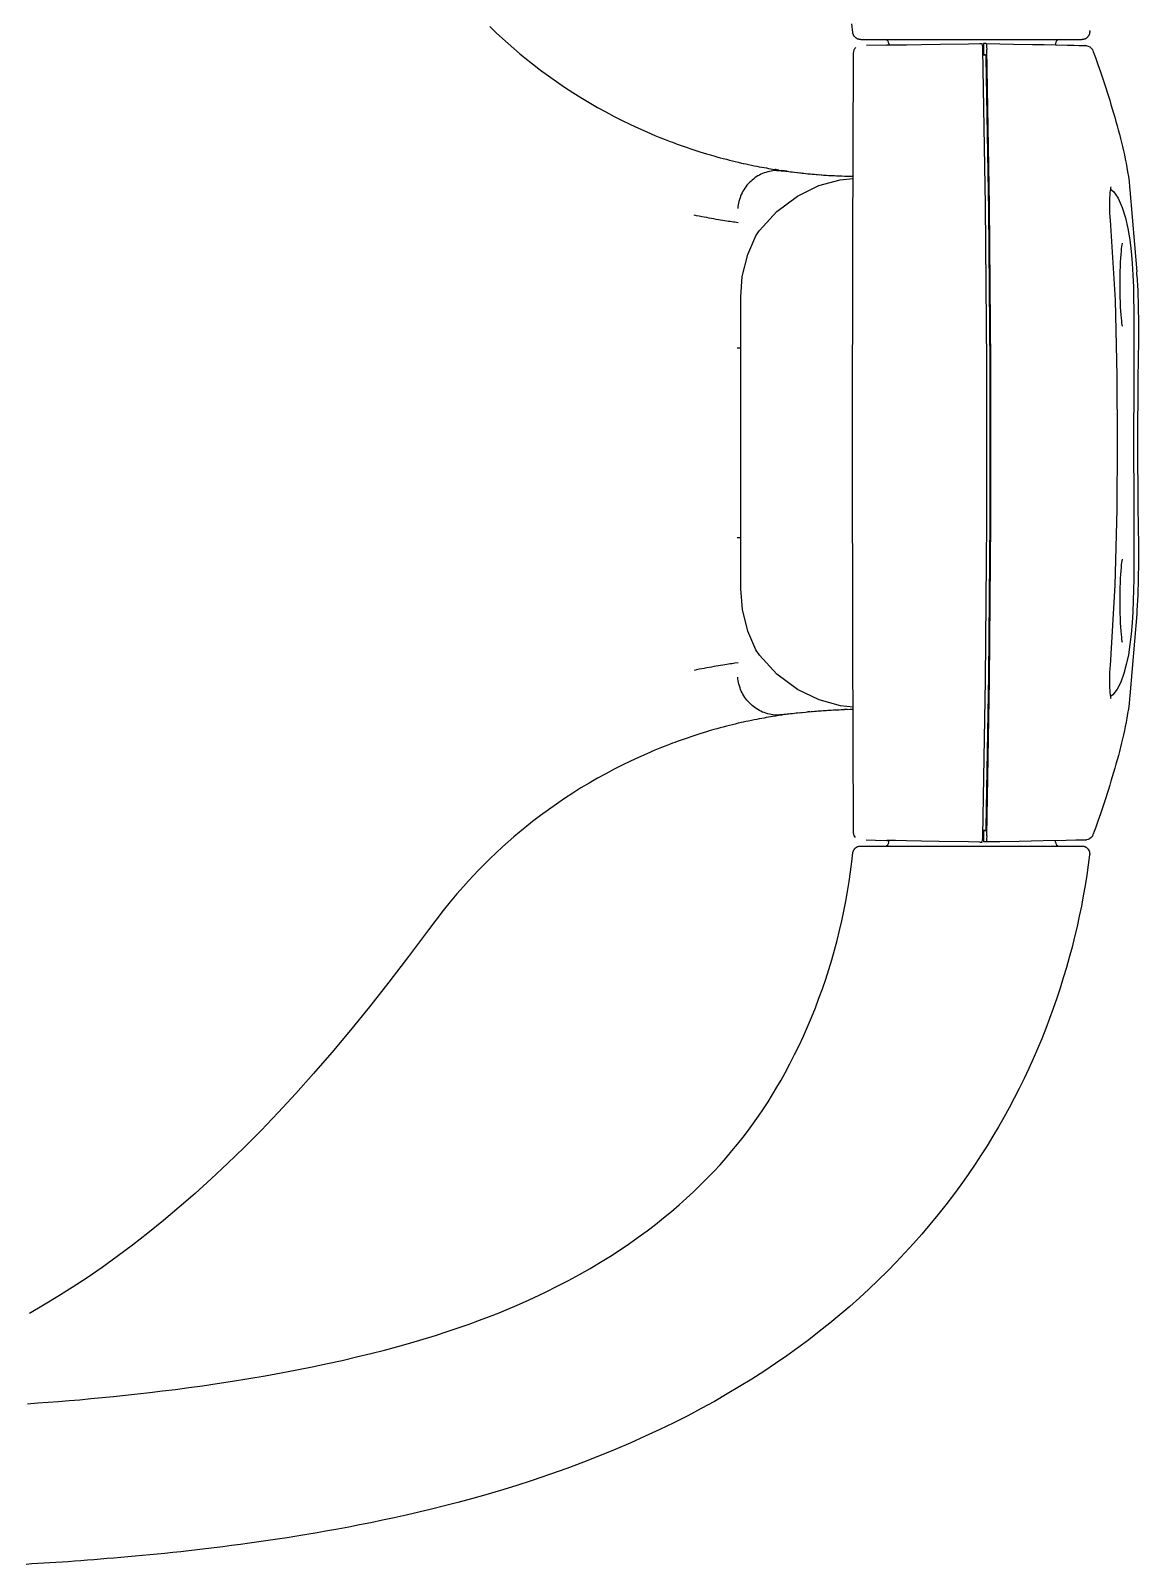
# Model space of a CAD drawing. Extents: x -119186 to 98821, y 1814 to 147180.
# Drawn here: x 16098.6 to 16238.8, y 34423.3 to 34617.3 of the extents above; entities that cross this region are included whole.
import ezdxf

# ---------------------------------------------------------------- set-up
doc = ezdxf.new("R2010")
doc.units = 0
doc.header["$LTSCALE"] = 12.7
doc.header["$MEASUREMENT"] = 0
doc.layers.add('A_建築（什器）', color=8, linetype='CONTINUOUS')

msp = doc.modelspace()

# ---------------------------------------------------------------- linework, layer by layer
at = {"layer": 'A_建築（什器）', "color": 8}
for p, q in [((16156.71, 34617.77), (16157.52, 34617)), ((16157.52, 34617), (16158.33, 34616.25)), ((16202.66, 34617.01), (16202.53, 34618.14)), ((16202.66, 34616.96), (16202.66, 34617.01)), ((16202.67, 34616.91), (16202.66, 34616.96)), ((16202.69, 34616.86), (16202.67, 34616.91)), ((16202.7, 34616.81), (16202.69, 34616.86)), ((16202.72, 34616.76), (16202.7, 34616.81)), ((16202.74, 34616.71), (16202.72, 34616.76)), ((16202.76, 34616.67), (16202.74, 34616.71)), ((16202.79, 34616.62), (16202.76, 34616.67)), ((16202.82, 34616.58), (16202.79, 34616.62)), ((16202.85, 34616.54), (16202.82, 34616.58)), ((16232.46, 34616.59), (16232.43, 34616.55)), ((16232.49, 34616.64), (16232.46, 34616.59)), ((16232.51, 34616.68), (16232.49, 34616.64)), ((16232.53, 34616.73), (16232.51, 34616.68)), ((16232.55, 34616.78), (16232.53, 34616.73)), ((16232.57, 34616.83), (16232.55, 34616.78)), ((16232.58, 34616.88), (16232.57, 34616.83)), ((16232.6, 34616.93), (16232.58, 34616.88)), ((16232.61, 34616.98), (16232.6, 34616.93)), ((16232.61, 34617.26), (16232.61, 34617.25)), ((16232.61, 34617.25), (16232.62, 34617.19)), ((16232.62, 34617.09), (16232.61, 34617.04)), ((16232.61, 34617.04), (16232.61, 34616.98)), ((16232.62, 34617.19), (16232.62, 34617.14)), ((16232.62, 34617.14), (16232.62, 34617.09)), ((16158.33, 34616.25), (16159.05, 34615.62)), ((16159.05, 34615.62), (16159.77, 34614.99)), ((16159.77, 34614.99), (16160.5, 34614.37)), ((16202.76, 34614.61), (16202.82, 34614.82)), ((16202.82, 34614.82), (16202.92, 34614.99)), ((16202.88, 34616.5), (16202.85, 34616.54)), ((16202.91, 34616.46), (16202.88, 34616.5)), ((16202.95, 34616.42), (16202.91, 34616.46)), ((16202.92, 34614.99), (16203.04, 34615.13)), ((16202.99, 34616.38), (16202.95, 34616.42)), ((16203.03, 34616.35), (16202.99, 34616.38)), ((16203.07, 34616.32), (16203.03, 34616.35)), ((16203.11, 34616.29), (16203.07, 34616.32)), ((16203.15, 34616.26), (16203.11, 34616.29)), ((16203.2, 34616.24), (16203.15, 34616.26)), ((16203.25, 34616.22), (16203.2, 34616.24)), ((16203.29, 34616.2), (16203.25, 34616.22)), ((16203.34, 34616.18), (16203.29, 34616.2)), ((16203.39, 34616.17), (16203.34, 34616.18)), ((16203.44, 34616.15), (16203.39, 34616.17)), ((16203.49, 34616.15), (16203.44, 34616.15)), ((16203.55, 34616.14), (16203.49, 34616.15)), ((16203.6, 34616.13), (16203.55, 34616.14)), ((16203.65, 34616.13), (16203.6, 34616.13)), ((16203.65, 34616.13), (16231.62, 34616.13)), ((16204.39, 34615.41), (16207.21, 34615.46)), ((16206.94, 34615.44), (16207.21, 34615.45)), ((16206.95, 34615.44), (16206.94, 34615.44)), ((16207.22, 34615.45), (16206.95, 34615.44)), ((16207.21, 34615.63), (16207.21, 34615.45)), ((16207.21, 34615.45), (16208.03, 34615.46)), ((16208.03, 34615.46), (16209.43, 34615.48)), ((16209.43, 34615.48), (16211.33, 34615.51)), ((16211.33, 34615.51), (16213.73, 34615.55)), ((16213.73, 34615.55), (16217.29, 34615.61)), ((16217.29, 34615.61), (16218.7, 34615.63)), ((16218.7, 34615.63), (16219.01, 34615.63)), ((16219.03, 34615.58), (16219.01, 34615.63)), ((16219.06, 34615.42), (16219.03, 34615.58)), ((16219.08, 34615.17), (16219.06, 34615.42)), ((16219.09, 34614.87), (16219.08, 34615.17)), ((16219.44, 34595.17), (16219.09, 34614.87)), ((16219.2, 34615.62), (16219.2, 34614.21)), ((16219.5, 34615.62), (16219.2, 34615.62)), ((16219.5, 34615.62), (16219.54, 34615.53)), ((16219.5, 34615.62), (16222.98, 34615.56)), ((16219.54, 34615.53), (16219.57, 34615.26)), ((16219.57, 34615.26), (16219.59, 34614.86)), ((16219.93, 34595.16), (16219.59, 34614.86)), ((16222.98, 34615.56), (16225.4, 34615.52)), ((16225.4, 34615.52), (16226.87, 34615.49)), ((16226.87, 34615.49), (16229.8, 34615.43)), ((16228.28, 34615.63), (16228.28, 34615.46)), ((16229.8, 34615.43), (16230.65, 34615.42)), ((16230.65, 34615.42), (16231.23, 34615.4)), ((16231.23, 34615.4), (16231.56, 34615.4)), ((16231.56, 34615.4), (16231.81, 34615.39)), ((16231.67, 34616.13), (16231.62, 34616.13)), ((16231.72, 34616.14), (16231.67, 34616.13)), ((16231.77, 34616.15), (16231.72, 34616.14)), ((16231.83, 34616.16), (16231.77, 34616.15)), ((16231.81, 34615.39), (16232.01, 34615.38)), ((16231.88, 34616.17), (16231.83, 34616.16)), ((16231.93, 34616.18), (16231.88, 34616.17)), ((16231.98, 34616.2), (16231.93, 34616.18)), ((16232.03, 34616.22), (16231.98, 34616.2)), ((16232.03, 34615.38), (16232.01, 34615.38)), ((16232.07, 34616.24), (16232.03, 34616.22)), ((16232.03, 34615.38), (16232.06, 34615.38)), ((16232.06, 34615.38), (16232.08, 34615.38)), ((16232.12, 34616.27), (16232.07, 34616.24)), ((16232.08, 34615.38), (16232.11, 34615.38)), ((16232.11, 34615.38), (16232.15, 34615.38)), ((16232.16, 34616.3), (16232.12, 34616.27)), ((16232.15, 34615.38), (16232.26, 34615.36)), ((16232.21, 34616.33), (16232.16, 34616.3)), ((16232.25, 34616.36), (16232.21, 34616.33)), ((16232.29, 34616.39), (16232.25, 34616.36)), ((16232.26, 34615.36), (16232.43, 34615.31)), ((16232.33, 34616.43), (16232.29, 34616.39)), ((16232.36, 34616.47), (16232.33, 34616.43)), ((16232.4, 34616.51), (16232.36, 34616.47)), ((16232.43, 34616.55), (16232.4, 34616.51)), ((16232.43, 34615.31), (16232.62, 34615.21)), ((16232.62, 34615.21), (16232.81, 34615.06)), ((16232.81, 34615.06), (16232.96, 34614.86)), ((16232.96, 34614.86), (16233.03, 34614.7)), ((16233.03, 34614.7), (16233.05, 34614.64)), ((16233.05, 34614.64), (16233.18, 34614.29)), ((16160.5, 34614.37), (16160.71, 34614.19)), ((16160.71, 34614.19), (16160.93, 34614.01)), ((16160.93, 34614.01), (16161.15, 34613.84)), ((16161.15, 34613.84), (16162.14, 34613.05)), ((16162.14, 34613.05), (16163.14, 34612.28)), ((16202.66, 34590.11), (16202.74, 34614.2)), ((16202.74, 34614.43), (16202.76, 34614.61)), ((16202.74, 34614.19), (16202.74, 34614.43)), ((16219.44, 34614.16), (16219.1, 34614.17)), ((16219.44, 34614.21), (16219.2, 34614.21)), ((16219.44, 34614.21), (16219.46, 34614.16)), ((16219.46, 34614.16), (16219.47, 34614.03)), ((16219.47, 34614.03), (16219.48, 34613.83)), ((16219.48, 34613.83), (16219.82, 34594.53)), ((16233.18, 34614.29), (16233.33, 34613.88)), ((16233.33, 34613.88), (16233.64, 34612.99)), ((16233.64, 34612.99), (16233.8, 34612.53)), ((16163.14, 34612.28), (16164.15, 34611.54)), ((16164.15, 34611.54), (16165.17, 34610.82)), ((16165.17, 34610.82), (16166.19, 34610.12)), ((16233.8, 34612.53), (16233.97, 34612.05)), ((16233.97, 34612.05), (16234.14, 34611.56)), ((16234.14, 34611.56), (16234.31, 34611.05)), ((16234.31, 34611.05), (16234.48, 34610.54)), ((16166.19, 34610.12), (16167.22, 34609.45)), ((16167.22, 34609.45), (16168.26, 34608.8)), ((16234.48, 34610.54), (16234.65, 34610.02)), ((16234.65, 34610.02), (16234.81, 34609.5)), ((16234.81, 34609.5), (16234.98, 34608.98)), ((16234.98, 34608.98), (16235.15, 34608.45)), ((16168.26, 34608.8), (16169.3, 34608.17)), ((16169.3, 34608.17), (16170.35, 34607.56)), ((16170.35, 34607.56), (16171.4, 34606.98)), ((16171.4, 34606.98), (16172.46, 34606.42)), ((16235.15, 34608.45), (16235.31, 34607.92)), ((16235.31, 34607.92), (16235.47, 34607.38)), ((16235.47, 34607.38), (16235.63, 34606.84)), ((16172.46, 34606.42), (16173.48, 34605.9)), ((16173.48, 34605.9), (16174.51, 34605.4)), ((16174.51, 34605.4), (16175.54, 34604.92)), ((16235.63, 34606.84), (16235.79, 34606.31)), ((16235.79, 34606.31), (16235.94, 34605.77)), ((16235.94, 34605.77), (16236.09, 34605.24)), ((16236.09, 34605.24), (16236.23, 34604.71)), ((16175.54, 34604.92), (16176.57, 34604.46)), ((16176.57, 34604.46), (16177.6, 34604.02)), ((16177.6, 34604.02), (16178.25, 34603.76)), ((16178.25, 34603.76), (16178.9, 34603.49)), ((16178.9, 34603.49), (16179.56, 34603.24)), ((16179.56, 34603.24), (16179.84, 34603.14)), ((16179.84, 34603.14), (16180.13, 34603.03)), ((16180.13, 34603.03), (16180.42, 34602.92)), ((16236.23, 34604.71), (16236.38, 34604.17)), ((16236.38, 34604.17), (16236.51, 34603.64)), ((16236.51, 34603.64), (16236.64, 34603.11)), ((16236.64, 34603.11), (16236.77, 34602.59)), ((16180.42, 34602.92), (16181.43, 34602.56)), ((16181.43, 34602.56), (16182.4, 34602.23)), ((16182.4, 34602.23), (16183.3, 34601.94)), ((16183.3, 34601.94), (16184.15, 34601.68)), ((16184.15, 34601.68), (16184.47, 34601.59)), ((16184.47, 34601.59), (16184.78, 34601.5)), ((16184.78, 34601.5), (16185.08, 34601.41)), ((16185.07, 34601.41), (16185.46, 34601.3)), ((16185.46, 34601.3), (16185.86, 34601.19)), ((16185.86, 34601.19), (16186.26, 34601.09)), ((16186.26, 34601.09), (16186.65, 34600.99)), ((16236.77, 34602.59), (16236.89, 34602.06)), ((16236.89, 34602.06), (16237, 34601.54)), ((16237, 34601.54), (16237.11, 34601.02)), ((16186.65, 34600.99), (16187.03, 34600.89)), ((16187.03, 34600.89), (16187.41, 34600.8)), ((16187.41, 34600.8), (16187.78, 34600.7)), ((16187.78, 34600.7), (16188.16, 34600.62)), ((16188.16, 34600.62), (16188.58, 34600.52)), ((16188.58, 34600.52), (16188.8, 34600.47)), ((16188.78, 34600.47), (16189.12, 34600.4)), ((16189.12, 34600.4), (16189.47, 34600.32)), ((16189.47, 34600.32), (16189.82, 34600.25)), ((16189.82, 34600.25), (16190.16, 34600.18)), ((16190.16, 34600.18), (16190.49, 34600.12)), ((16190.49, 34600.12), (16190.81, 34600.05)), ((16190.81, 34600.05), (16191.12, 34600)), ((16191.24, 34599.18), (16191.03, 34599.09)), ((16191.12, 34600), (16191.42, 34599.94)), ((16191.45, 34599.26), (16191.24, 34599.18)), ((16191.42, 34599.94), (16191.72, 34599.89)), ((16191.66, 34599.34), (16191.45, 34599.26)), ((16191.88, 34599.4), (16191.66, 34599.34)), ((16191.72, 34599.89), (16191.97, 34599.84)), ((16192.1, 34599.46), (16191.88, 34599.4)), ((16191.97, 34599.84), (16192.23, 34599.8)), ((16192.32, 34599.5), (16192.1, 34599.46)), ((16192.23, 34599.8), (16192.48, 34599.76)), ((16192.55, 34599.54), (16192.32, 34599.5)), ((16192.48, 34599.76), (16192.81, 34599.7)), ((16192.77, 34599.56), (16192.55, 34599.54)), ((16193, 34599.58), (16192.77, 34599.56)), ((16192.81, 34599.7), (16192.83, 34599.7)), ((16192.92, 34599.69), (16192.83, 34599.7)), ((16193.07, 34599.66), (16192.92, 34599.69)), ((16193, 34599.59), (16193, 34599.59)), ((16193, 34599.59), (16193, 34599.59)), ((16193, 34599.59), (16193.01, 34599.59)), ((16193.01, 34599.59), (16193.02, 34599.59)), ((16193.02, 34599.59), (16193.03, 34599.59)), ((16193.03, 34599.59), (16193.05, 34599.59)), ((16193.05, 34599.59), (16193.08, 34599.58)), ((16193.28, 34599.63), (16193.06, 34599.66)), ((16193.08, 34599.58), (16193.11, 34599.58)), ((16193.1, 34599.58), (16193.12, 34599.58)), ((16193.11, 34599.58), (16193.28, 34599.57)), ((16193.13, 34599.58), (16193.13, 34599.58)), ((16193.26, 34599.63), (16193.51, 34599.59)), ((16193.28, 34599.57), (16193.43, 34599.56)), ((16193.4, 34599.61), (16193.65, 34599.57)), ((16193.43, 34599.56), (16193.59, 34599.54)), ((16193.54, 34599.59), (16193.81, 34599.54)), ((16193.59, 34599.54), (16193.76, 34599.53)), ((16194.01, 34599.51), (16193.68, 34599.56)), ((16193.76, 34599.53), (16193.94, 34599.51)), ((16193.94, 34599.51), (16194.13, 34599.49)), ((16194.2, 34599.49), (16193.98, 34599.52)), ((16194.13, 34599.49), (16194.33, 34599.47)), ((16194.33, 34599.47), (16194.16, 34599.49)), ((16194.33, 34599.47), (16194.55, 34599.44)), ((16194.55, 34599.44), (16194.77, 34599.42)), ((16194.77, 34599.42), (16195.01, 34599.39)), ((16195.01, 34599.39), (16195.25, 34599.36)), ((16195.25, 34599.36), (16195.63, 34599.32)), ((16195.62, 34599.32), (16195.92, 34599.28)), ((16195.81, 34599.3), (16196.11, 34599.26)), ((16196.02, 34599.27), (16196.24, 34599.25)), ((16196.24, 34599.25), (16196.46, 34599.22)), ((16196.46, 34599.22), (16196.69, 34599.2)), ((16196.69, 34599.2), (16196.99, 34599.17)), ((16196.91, 34599.18), (16196.92, 34599.18)), ((16196.96, 34599.17), (16197.31, 34599.14)), ((16197.22, 34599.15), (16197.55, 34599.11)), ((16197.49, 34599.12), (16197.81, 34599.09)), ((16237.11, 34601.02), (16237.22, 34600.49)), ((16237.22, 34600.49), (16237.32, 34599.95)), ((16237.32, 34599.95), (16237.41, 34599.4)), ((16237.41, 34599.4), (16237.51, 34598.81)), ((16188.99, 34597.33), (16188.87, 34597.14)), ((16189.12, 34597.52), (16188.99, 34597.33)), ((16189.26, 34597.7), (16189.12, 34597.52)), ((16189.41, 34597.87), (16189.26, 34597.7)), ((16189.56, 34598.04), (16189.41, 34597.87)), ((16189.73, 34598.2), (16189.56, 34598.04)), ((16189.9, 34598.35), (16189.73, 34598.2)), ((16190.07, 34598.49), (16189.9, 34598.35)), ((16190.25, 34598.63), (16190.07, 34598.49)), ((16190.44, 34598.76), (16190.25, 34598.63)), ((16190.63, 34598.88), (16190.44, 34598.76)), ((16190.83, 34598.99), (16190.63, 34598.88)), ((16191.03, 34599.09), (16190.83, 34598.99)), ((16195.64, 34596.32), (16198.36, 34597.66)), ((16197.77, 34599.1), (16198.16, 34599.06)), ((16198.06, 34599.07), (16198.44, 34599.04)), ((16198.35, 34599.05), (16198.72, 34599.02)), ((16198.36, 34597.66), (16201.05, 34598.4)), ((16198.65, 34599.02), (16199, 34599)), ((16198.95, 34599), (16199.3, 34598.98)), ((16199.27, 34598.98), (16199.6, 34598.96)), ((16199.59, 34598.96), (16200, 34598.94)), ((16199.91, 34598.94), (16200.32, 34598.92)), ((16200.24, 34598.92), (16200.63, 34598.9)), ((16200.57, 34598.91), (16200.95, 34598.89)), ((16200.91, 34598.89), (16201.27, 34598.88)), ((16201.05, 34598.4), (16202.69, 34598.55)), ((16201.25, 34598.88), (16201.6, 34598.87)), ((16201.6, 34598.87), (16202.04, 34598.85)), ((16201.95, 34598.86), (16202.37, 34598.85)), ((16202.3, 34598.85), (16202.69, 34598.84)), ((16202.66, 34598.84), (16202.69, 34598.84)), ((16235.24, 34597.23), (16235.21, 34597.03)), ((16235.23, 34597.22), (16235.63, 34596.92)), ((16235.26, 34597.39), (16235.24, 34597.23)), ((16235.29, 34597.48), (16235.26, 34597.39)), ((16235.3, 34597.52), (16235.29, 34597.48)), ((16235.3, 34597.51), (16235.3, 34597.52)), ((16237.51, 34598.81), (16237.59, 34598.18)), ((16237.59, 34598.18), (16237.67, 34597.49)), ((16237.67, 34597.49), (16237.71, 34597.12)), ((16188.19, 34595.45), (16188.15, 34595.22)), ((16188.24, 34595.67), (16188.19, 34595.45)), ((16188.31, 34595.89), (16188.24, 34595.67)), ((16188.38, 34596.11), (16188.31, 34595.89)), ((16188.46, 34596.33), (16188.38, 34596.11)), ((16188.54, 34596.54), (16188.46, 34596.33)), ((16188.64, 34596.74), (16188.54, 34596.54)), ((16188.75, 34596.95), (16188.64, 34596.74)), ((16188.87, 34597.14), (16188.75, 34596.95)), ((16193.03, 34594.37), (16195.64, 34596.32)), ((16235.12, 34595.72), (16235.11, 34595.27)), ((16235.11, 34595.27), (16235.12, 34594.77)), ((16235.13, 34596.12), (16235.12, 34595.72)), ((16235.16, 34596.47), (16235.13, 34596.12)), ((16235.18, 34596.77), (16235.16, 34596.47)), ((16235.21, 34597.03), (16235.18, 34596.77)), ((16235.63, 34596.92), (16236.23, 34596.06)), ((16236.23, 34596.06), (16236.74, 34594.91)), ((16237.71, 34597.12), (16237.72, 34597.09)), ((16237.71, 34597.12), (16238.57, 34586.76)), ((16182.89, 34593.85), (16182.56, 34593.92)), ((16183.21, 34593.78), (16182.89, 34593.85)), ((16183.54, 34593.72), (16183.21, 34593.78)), ((16183.85, 34593.66), (16183.54, 34593.72)), ((16184.17, 34593.61), (16183.85, 34593.66)), ((16184.48, 34593.55), (16184.17, 34593.61)), ((16184.78, 34593.5), (16184.48, 34593.55)), ((16185.08, 34593.44), (16184.78, 34593.5)), ((16185.37, 34593.39), (16185.08, 34593.44)), ((16185.65, 34593.35), (16185.37, 34593.39)), ((16185.93, 34593.3), (16185.65, 34593.35)), ((16186.19, 34593.26), (16185.93, 34593.3)), ((16188.12, 34595), (16188.1, 34594.77)), ((16188.15, 34595.22), (16188.12, 34595)), ((16190.84, 34592), (16193.03, 34594.37)), ((16219.61, 34575.16), (16219.44, 34595.17)), ((16219.82, 34594.53), (16219.99, 34574.95)), ((16220.11, 34575.16), (16219.93, 34595.16)), ((16235.12, 34594.77), (16235.13, 34594.23)), ((16235.13, 34594.23), (16235.16, 34593.66)), ((16235.16, 34593.66), (16235.19, 34593.29)), ((16236.74, 34594.91), (16237.15, 34593.6)), ((16237.15, 34593.6), (16237.46, 34592.22)), ((16186.44, 34593.22), (16186.19, 34593.26)), ((16186.92, 34593.14), (16186.44, 34593.22)), ((16187.14, 34593.11), (16186.92, 34593.14)), ((16187.35, 34593.08), (16187.14, 34593.11)), ((16187.55, 34593.05), (16187.35, 34593.08)), ((16187.73, 34593.02), (16187.55, 34593.05)), ((16188.16, 34592.96), (16187.73, 34593.02)), ((16190.39, 34591.3), (16190.54, 34591.56)), ((16190.54, 34591.56), (16190.7, 34591.81)), ((16190.7, 34591.81), (16190.84, 34592)), ((16190.84, 34592), (16190.84, 34592)), ((16235.19, 34593.29), (16235.82, 34583.16)), ((16237.46, 34592.22), (16237.7, 34590.8)), ((16189.35, 34588.93), (16190.39, 34591.3)), ((16202.6, 34564.97), (16202.66, 34590.11)), ((16236.61, 34589.69), (16236.58, 34589.35)), ((16236.65, 34589.98), (16236.61, 34589.69)), ((16236.69, 34590.19), (16236.65, 34589.98)), ((16236.72, 34590.34), (16236.69, 34590.19)), ((16236.74, 34590.4), (16236.72, 34590.34)), ((16237.7, 34590.8), (16237.87, 34589.34)), ((16188.67, 34586.18), (16189.35, 34588.93)), ((16236.48, 34587.97), (16236.45, 34587.42)), ((16236.51, 34588.48), (16236.48, 34587.97)), ((16236.54, 34588.94), (16236.51, 34588.48)), ((16236.58, 34589.35), (16236.54, 34588.94)), ((16237.87, 34589.34), (16238, 34587.85)), ((16238, 34587.85), (16238.08, 34586.35)), ((16188.47, 34583.61), (16188.67, 34586.18)), ((16236.42, 34586.2), (16236.41, 34585.54)), ((16236.41, 34585.54), (16236.41, 34584.88)), ((16236.43, 34586.82), (16236.42, 34586.2)), ((16236.45, 34587.42), (16236.43, 34586.82)), ((16238.08, 34586.35), (16238.14, 34584.85)), ((16238.59, 34586.35), (16238.57, 34586.76)), ((16238.59, 34586.35), (16238.69, 34584.39)), ((16188.47, 34546.65), (16188.47, 34583.61)), ((16236.41, 34584.88), (16236.42, 34584.21)), ((16236.42, 34584.21), (16236.43, 34583.56)), ((16238.14, 34584.85), (16238.17, 34583.4)), ((16238.69, 34584.39), (16238.74, 34582.36)), ((16235.82, 34583.16), (16236.06, 34573.6)), ((16236.43, 34583.56), (16236.45, 34582.93)), ((16236.45, 34582.93), (16236.48, 34582.34)), ((16236.48, 34582.34), (16236.51, 34581.8)), ((16236.51, 34581.8), (16236.54, 34581.32)), ((16238.17, 34583.4), (16238.19, 34582)), ((16238.19, 34582), (16238.19, 34580.85)), ((16238.74, 34582.36), (16238.77, 34580.26)), ((16236.54, 34581.32), (16236.58, 34580.9)), ((16236.58, 34580.9), (16236.62, 34580.55)), ((16236.62, 34580.55), (16236.65, 34580.27)), ((16236.65, 34580.27), (16236.69, 34580.05)), ((16236.69, 34580.05), (16236.72, 34579.91)), ((16236.72, 34579.91), (16236.72, 34579.9)), ((16238.19, 34580.85), (16238.19, 34570.94)), ((16238.77, 34580.26), (16238.77, 34578.05)), ((16238.77, 34578.05), (16238.75, 34575.7)), ((16188, 34577.13), (16188.47, 34577.13)), ((16219.61, 34555.1), (16219.61, 34575.16)), ((16219.99, 34574.95), (16219.99, 34555.31)), ((16220.11, 34555.1), (16220.11, 34575.16)), ((16238.75, 34575.7), (16238.72, 34573.19)), ((16236.06, 34573.6), (16236.09, 34565.13)), ((16238.72, 34573.19), (16238.69, 34570.55)), ((16238.19, 34570.95), (16238.18, 34570.27)), ((16238.18, 34570.27), (16238.18, 34569.47)), ((16238.19, 34570.96), (16238.19, 34570.95)), ((16238.69, 34570.55), (16238.66, 34567.75)), ((16238.17, 34568.42), (16238.16, 34567.18)), ((16238.18, 34569.47), (16238.17, 34568.42)), ((16238.16, 34567.18), (16238.16, 34565.83)), ((16238.66, 34567.75), (16238.65, 34565.13)), ((16202.66, 34539.86), (16202.6, 34564.97)), ((16236.09, 34565.13), (16236.05, 34556.68)), ((16238.16, 34565.83), (16238.16, 34564.43)), ((16238.16, 34564.43), (16238.16, 34563.08)), ((16238.65, 34565.13), (16238.66, 34562.5)), ((16238.16, 34563.08), (16238.17, 34561.84)), ((16238.66, 34562.5), (16238.69, 34559.7)), ((16238.17, 34561.84), (16238.18, 34560.79)), ((16238.18, 34560.79), (16238.18, 34559.99)), ((16238.18, 34559.99), (16238.19, 34559.31)), ((16238.19, 34559.32), (16238.19, 34549.15)), ((16238.19, 34559.31), (16238.19, 34559.31)), ((16238.69, 34559.7), (16238.72, 34557.06)), ((16236.05, 34556.68), (16235.81, 34547.12)), ((16238.72, 34557.06), (16238.75, 34554.56)), ((16219.44, 34535.1), (16219.61, 34555.1)), ((16219.99, 34555.31), (16219.82, 34535.73)), ((16219.93, 34535.1), (16220.11, 34555.1)), ((16238.75, 34554.56), (16238.77, 34552.2)), ((16188.47, 34553.13), (16188, 34553.13)), ((16238.77, 34552.2), (16238.77, 34549.99)), ((16236.54, 34548.94), (16236.51, 34548.48)), ((16236.58, 34549.35), (16236.54, 34548.94)), ((16236.61, 34549.69), (16236.58, 34549.35)), ((16236.65, 34549.98), (16236.61, 34549.69)), ((16236.69, 34550.19), (16236.65, 34549.98)), ((16236.72, 34550.34), (16236.69, 34550.19)), ((16236.74, 34550.4), (16236.72, 34550.34)), ((16238.19, 34549.15), (16238.18, 34547.87)), ((16238.77, 34549.99), (16238.74, 34547.9)), ((16235.81, 34547.12), (16235.19, 34536.98)), ((16236.43, 34546.82), (16236.42, 34546.2)), ((16236.45, 34547.42), (16236.43, 34546.82)), ((16236.48, 34547.97), (16236.45, 34547.42)), ((16236.51, 34548.48), (16236.48, 34547.97)), ((16238.18, 34547.87), (16238.17, 34546.54)), ((16238.74, 34547.9), (16238.69, 34545.87)), ((16188.68, 34544.06), (16188.47, 34546.65)), ((16236.42, 34546.2), (16236.41, 34545.54)), ((16236.41, 34545.54), (16236.41, 34544.88)), ((16236.41, 34544.88), (16236.42, 34544.21)), ((16238.13, 34545.17), (16238.07, 34543.76)), ((16238.17, 34546.54), (16238.13, 34545.17)), ((16238.69, 34545.87), (16238.59, 34543.91)), ((16189.36, 34541.31), (16188.68, 34544.06)), ((16236.42, 34544.21), (16236.43, 34543.56)), ((16236.43, 34543.56), (16236.45, 34542.93)), ((16236.45, 34542.93), (16236.48, 34542.34)), ((16238.57, 34543.5), (16237.71, 34533.14)), ((16238.07, 34543.76), (16237.99, 34542.34)), ((16238.59, 34543.91), (16238.57, 34543.49)), ((16190.39, 34538.96), (16189.36, 34541.31)), ((16236.48, 34542.34), (16236.51, 34541.8)), ((16236.51, 34541.8), (16236.54, 34541.32)), ((16236.54, 34541.32), (16236.58, 34540.9)), ((16237.87, 34540.94), (16237.71, 34539.6)), ((16237.99, 34542.34), (16237.87, 34540.94)), ((16202.74, 34516.06), (16202.66, 34539.86)), ((16236.58, 34540.9), (16236.62, 34540.55)), ((16236.62, 34540.55), (16236.65, 34540.27)), ((16236.65, 34540.27), (16236.69, 34540.05)), ((16236.69, 34540.05), (16236.72, 34539.91)), ((16236.72, 34539.91), (16236.72, 34539.9)), ((16237.71, 34539.6), (16237.51, 34538.31)), ((16186.44, 34537.05), (16186.19, 34537.01)), ((16186.69, 34537.09), (16186.44, 34537.05)), ((16187.14, 34537.16), (16186.69, 34537.09)), ((16187.35, 34537.19), (16187.14, 34537.16)), ((16187.55, 34537.22), (16187.35, 34537.19)), ((16187.73, 34537.24), (16187.55, 34537.22)), ((16188.16, 34537.3), (16187.73, 34537.24)), ((16190.52, 34538.73), (16190.39, 34538.96)), ((16190.7, 34538.46), (16190.52, 34538.73)), ((16190.84, 34538.27), (16190.7, 34538.46)), ((16193.04, 34535.88), (16190.84, 34538.27)), ((16190.84, 34538.27), (16190.84, 34538.27)), ((16237.25, 34537.09), (16236.93, 34535.93)), ((16237.51, 34538.31), (16237.25, 34537.09)), ((16182.89, 34536.42), (16182.56, 34536.35)), ((16183.21, 34536.48), (16182.89, 34536.42)), ((16183.54, 34536.54), (16183.21, 34536.48)), ((16183.85, 34536.6), (16183.54, 34536.54)), ((16184.17, 34536.66), (16183.85, 34536.6)), ((16184.48, 34536.71), (16184.17, 34536.66)), ((16184.78, 34536.77), (16184.48, 34536.71)), ((16185.08, 34536.82), (16184.78, 34536.77)), ((16185.37, 34536.87), (16185.08, 34536.82)), ((16185.65, 34536.92), (16185.37, 34536.87)), ((16185.93, 34536.96), (16185.65, 34536.92)), ((16186.19, 34537.01), (16185.93, 34536.96)), ((16188.12, 34535.27), (16188.1, 34535.5)), ((16188.15, 34535.04), (16188.12, 34535.27)), ((16195.66, 34533.93), (16193.04, 34535.88)), ((16219.82, 34535.73), (16219.48, 34516.44)), ((16219.59, 34515.4), (16219.93, 34535.1)), ((16235.12, 34535.51), (16235.11, 34535.01)), ((16235.13, 34536.05), (16235.12, 34535.51)), ((16235.17, 34536.63), (16235.13, 34536.05)), ((16235.19, 34536.98), (16235.17, 34536.63)), ((16236.93, 34535.93), (16236.54, 34534.86)), ((16188.19, 34534.81), (16188.15, 34535.04)), ((16188.24, 34534.59), (16188.19, 34534.81)), ((16188.31, 34534.37), (16188.24, 34534.59)), ((16188.38, 34534.15), (16188.31, 34534.37)), ((16188.46, 34533.94), (16188.38, 34534.15)), ((16188.54, 34533.73), (16188.46, 34533.94)), ((16188.64, 34533.52), (16188.54, 34533.73)), ((16188.75, 34533.32), (16188.64, 34533.52)), ((16188.87, 34533.12), (16188.75, 34533.32)), ((16198.39, 34532.6), (16195.66, 34533.93)), ((16219.09, 34515.39), (16219.44, 34535.1)), ((16235.11, 34535.01), (16235.12, 34534.56)), ((16235.12, 34534.56), (16235.13, 34534.15)), ((16235.13, 34534.15), (16235.15, 34533.8)), ((16235.15, 34533.8), (16235.18, 34533.5)), ((16235.18, 34533.5), (16235.21, 34533.24)), ((16235.21, 34533.24), (16235.23, 34533.03)), ((16235.56, 34533.27), (16235.23, 34533.04)), ((16236.08, 34533.95), (16235.56, 34533.27)), ((16236.54, 34534.86), (16236.08, 34533.95)), ((16237.71, 34533.14), (16237.72, 34533.18)), ((16188.99, 34532.93), (16188.87, 34533.12)), ((16189.12, 34532.74), (16188.99, 34532.93)), ((16189.26, 34532.57), (16189.12, 34532.74)), ((16189.41, 34532.39), (16189.26, 34532.57)), ((16189.56, 34532.23), (16189.41, 34532.39)), ((16189.73, 34532.07), (16189.56, 34532.23)), ((16189.9, 34531.92), (16189.73, 34532.07)), ((16190.07, 34531.77), (16189.9, 34531.92)), ((16190.25, 34531.64), (16190.07, 34531.77)), ((16190.44, 34531.51), (16190.25, 34531.64)), ((16190.63, 34531.39), (16190.44, 34531.51)), ((16190.83, 34531.28), (16190.63, 34531.39)), ((16191.03, 34531.18), (16190.83, 34531.28)), ((16197.9, 34531.18), (16198.35, 34531.22)), ((16198.25, 34531.21), (16198.65, 34531.24)), ((16201.07, 34531.86), (16198.39, 34532.6)), ((16198.53, 34531.23), (16198.95, 34531.26)), ((16198.91, 34531.26), (16199.27, 34531.28)), ((16199.2, 34531.28), (16199.59, 34531.3)), ((16199.5, 34531.3), (16199.91, 34531.32)), ((16199.9, 34531.32), (16200.24, 34531.34)), ((16200.21, 34531.34), (16200.57, 34531.36)), ((16200.53, 34531.36), (16200.91, 34531.37)), ((16200.84, 34531.37), (16201.25, 34531.39)), ((16202.69, 34531.71), (16201.07, 34531.86)), ((16201.17, 34531.38), (16201.6, 34531.4)), ((16201.95, 34531.41), (16201.6, 34531.4)), ((16201.93, 34531.41), (16202.3, 34531.42)), ((16202.26, 34531.42), (16202.69, 34531.42)), ((16235.23, 34533.03), (16235.26, 34532.88)), ((16235.26, 34532.88), (16235.29, 34532.78)), ((16235.29, 34532.78), (16235.29, 34532.77)), ((16237.51, 34531.47), (16237.41, 34530.88)), ((16237.59, 34532.1), (16237.51, 34531.47)), ((16237.67, 34532.78), (16237.59, 34532.1)), ((16237.71, 34533.14), (16237.67, 34532.78)), ((16186.65, 34529.28), (16186.26, 34529.18)), ((16187.03, 34529.38), (16186.65, 34529.28)), ((16187.41, 34529.47), (16187.03, 34529.38)), ((16187.78, 34529.56), (16187.41, 34529.47)), ((16188.16, 34529.65), (16187.78, 34529.56)), ((16188.55, 34529.74), (16188.16, 34529.65)), ((16188.8, 34529.79), (16188.54, 34529.74)), ((16189.12, 34529.87), (16188.78, 34529.79)), ((16189.47, 34529.94), (16189.12, 34529.87)), ((16189.82, 34530.01), (16189.47, 34529.94)), ((16190.16, 34530.08), (16189.82, 34530.01)), ((16190.49, 34530.15), (16190.16, 34530.08)), ((16190.81, 34530.21), (16190.49, 34530.15)), ((16191.12, 34530.27), (16190.81, 34530.21)), ((16191.24, 34531.08), (16191.03, 34531.18)), ((16191.42, 34530.32), (16191.12, 34530.27)), ((16191.45, 34531), (16191.24, 34531.08)), ((16191.7, 34530.37), (16191.42, 34530.32)), ((16191.66, 34530.93), (16191.45, 34531)), ((16191.88, 34530.86), (16191.66, 34530.93)), ((16191.97, 34530.42), (16191.7, 34530.37)), ((16192.1, 34530.81), (16191.88, 34530.86)), ((16192.23, 34530.47), (16191.97, 34530.42)), ((16192.32, 34530.76), (16192.1, 34530.81)), ((16192.48, 34530.51), (16192.23, 34530.47)), ((16192.55, 34530.73), (16192.32, 34530.76)), ((16192.81, 34530.56), (16192.48, 34530.51)), ((16192.77, 34530.7), (16192.55, 34530.73)), ((16193, 34530.68), (16192.77, 34530.7)), ((16192.83, 34530.56), (16192.81, 34530.56)), ((16192.92, 34530.58), (16192.83, 34530.56)), ((16193.06, 34530.6), (16192.92, 34530.58)), ((16193, 34530.67), (16193, 34530.67)), ((16193.01, 34530.67), (16193, 34530.67)), ((16193.02, 34530.67), (16193.01, 34530.67)), ((16193.03, 34530.68), (16193.02, 34530.67)), ((16193.05, 34530.68), (16193.03, 34530.68)), ((16193.08, 34530.68), (16193.05, 34530.68)), ((16193.28, 34530.64), (16193.06, 34530.6)), ((16193.11, 34530.69), (16193.08, 34530.68)), ((16193.28, 34530.7), (16193.11, 34530.69)), ((16193.12, 34530.69), (16193.11, 34530.69)), ((16193.13, 34530.69), (16193.13, 34530.69)), ((16193.54, 34530.68), (16193.26, 34530.63)), ((16193.43, 34530.71), (16193.28, 34530.7)), ((16193.59, 34530.72), (16193.43, 34530.71)), ((16193.68, 34530.7), (16193.51, 34530.67)), ((16193.76, 34530.74), (16193.59, 34530.72)), ((16193.84, 34530.73), (16193.65, 34530.7)), ((16193.94, 34530.76), (16193.76, 34530.74)), ((16194.01, 34530.75), (16193.81, 34530.72)), ((16194.13, 34530.77), (16193.94, 34530.76)), ((16194.2, 34530.78), (16193.98, 34530.75)), ((16194.33, 34530.8), (16194.13, 34530.77)), ((16194.33, 34530.8), (16194.16, 34530.77)), ((16194.55, 34530.82), (16194.33, 34530.8)), ((16194.77, 34530.85), (16194.55, 34530.82)), ((16195.01, 34530.87), (16194.77, 34530.85)), ((16195.25, 34530.9), (16195.01, 34530.87)), ((16195.63, 34530.95), (16195.25, 34530.9)), ((16196.02, 34530.99), (16195.5, 34530.93)), ((16195.86, 34530.97), (16196.24, 34531.02)), ((16196.17, 34531.01), (16196.68, 34531.06)), ((16196.68, 34531.06), (16196.91, 34531.09)), ((16197.22, 34531.12), (16196.91, 34531.09)), ((16196.92, 34531.09), (16196.91, 34531.09)), ((16197.07, 34531.1), (16197.49, 34531.14)), ((16197.39, 34531.13), (16197.77, 34531.17)), ((16197.64, 34531.16), (16198.06, 34531.19)), ((16237.22, 34529.78), (16237.11, 34529.25)), ((16237.32, 34530.32), (16237.22, 34529.78)), ((16237.41, 34530.88), (16237.32, 34530.32)), ((16180.42, 34527.34), (16180.13, 34527.24)), ((16181.43, 34527.7), (16180.42, 34527.34)), ((16182.4, 34528.03), (16181.43, 34527.7)), ((16183.3, 34528.32), (16182.4, 34528.03)), ((16184.15, 34528.58), (16183.3, 34528.32)), ((16184.47, 34528.68), (16184.15, 34528.58)), ((16184.78, 34528.77), (16184.47, 34528.68)), ((16185.08, 34528.85), (16184.78, 34528.77)), ((16185.46, 34528.96), (16185.07, 34528.85)), ((16185.86, 34529.07), (16185.46, 34528.96)), ((16186.26, 34529.18), (16185.86, 34529.07)), ((16236.77, 34527.68), (16236.64, 34527.16)), ((16236.89, 34528.21), (16236.77, 34527.68)), ((16237, 34528.73), (16236.89, 34528.21)), ((16237.11, 34529.25), (16237, 34528.73)), ((16176.57, 34525.81), (16175.54, 34525.34)), ((16177.6, 34526.24), (16176.57, 34525.81)), ((16178.25, 34526.51), (16177.6, 34526.24)), ((16178.9, 34526.77), (16178.25, 34526.51)), ((16179.56, 34527.02), (16178.9, 34526.77)), ((16179.84, 34527.13), (16179.56, 34527.02)), ((16180.13, 34527.24), (16179.84, 34527.13)), ((16236.24, 34525.56), (16236.09, 34525.03)), ((16236.38, 34526.1), (16236.24, 34525.56)), ((16236.51, 34526.63), (16236.38, 34526.1)), ((16236.64, 34527.16), (16236.51, 34526.63)), ((16172.46, 34523.84), (16171.4, 34523.28)), ((16173.48, 34524.36), (16172.46, 34523.84)), ((16174.51, 34524.86), (16173.48, 34524.36)), ((16175.54, 34525.34), (16174.51, 34524.86)), ((16235.79, 34523.96), (16235.63, 34523.42)), ((16235.94, 34524.5), (16235.79, 34523.96)), ((16236.09, 34525.03), (16235.94, 34524.5)), ((16169.3, 34522.09), (16168.26, 34521.47)), ((16170.35, 34522.7), (16169.3, 34522.09)), ((16171.4, 34523.28), (16170.35, 34522.7)), ((16235.15, 34521.82), (16234.98, 34521.29)), ((16235.31, 34522.35), (16235.15, 34521.82)), ((16235.47, 34522.89), (16235.31, 34522.35)), ((16235.63, 34523.42), (16235.47, 34522.89)), ((16166.19, 34520.14), (16165.17, 34519.44)), ((16167.22, 34520.81), (16166.19, 34520.14)), ((16168.26, 34521.47), (16167.22, 34520.81)), ((16234.48, 34519.73), (16234.31, 34519.21)), ((16234.65, 34520.24), (16234.48, 34519.73)), ((16234.81, 34520.76), (16234.65, 34520.24)), ((16234.98, 34521.29), (16234.81, 34520.76)), ((16163.14, 34517.98), (16162.14, 34517.21)), ((16164.15, 34518.72), (16163.14, 34517.98)), ((16165.17, 34519.44), (16164.15, 34518.72)), ((16233.8, 34517.74), (16233.64, 34517.27)), ((16233.97, 34518.21), (16233.8, 34517.74)), ((16234.14, 34518.71), (16233.97, 34518.21)), ((16234.31, 34519.21), (16234.14, 34518.71)), ((16160.5, 34515.89), (16159.77, 34515.28)), ((16160.71, 34516.07), (16160.5, 34515.89)), ((16160.93, 34516.25), (16160.71, 34516.07)), ((16161.15, 34516.43), (16160.93, 34516.25)), ((16162.14, 34517.21), (16161.15, 34516.43)), ((16202.74, 34515.84), (16202.74, 34516.07)), ((16202.74, 34515.77), (16202.74, 34515.84)), ((16202.77, 34515.61), (16202.74, 34515.77)), ((16219.44, 34516.11), (16219.1, 34516.09)), ((16219.2, 34516.05), (16219.2, 34514.64)), ((16219.44, 34516.05), (16219.2, 34516.05)), ((16219.46, 34516.1), (16219.44, 34516.05)), ((16219.47, 34516.24), (16219.46, 34516.1)), ((16219.48, 34516.44), (16219.47, 34516.24)), ((16233.18, 34515.97), (16233.05, 34515.63)), ((16233.33, 34516.38), (16233.18, 34515.97)), ((16233.64, 34517.27), (16233.33, 34516.38)), ((16158.33, 34514.01), (16157.52, 34513.26)), ((16159.05, 34514.65), (16158.33, 34514.01)), ((16159.77, 34515.28), (16159.05, 34514.65)), ((16202.81, 34515.46), (16202.77, 34515.61)), ((16202.89, 34515.32), (16202.81, 34515.46)), ((16202.85, 34513.73), (16202.88, 34513.77)), ((16202.88, 34513.77), (16202.91, 34513.81)), ((16202.98, 34515.2), (16202.89, 34515.32)), ((16202.91, 34513.81), (16202.95, 34513.84)), ((16202.95, 34513.84), (16202.99, 34513.88)), ((16202.99, 34513.88), (16203.02, 34513.91)), ((16203.02, 34513.91), (16203.07, 34513.94)), ((16203.07, 34513.94), (16203.11, 34513.97)), ((16203.11, 34513.97), (16203.15, 34514)), ((16203.15, 34514), (16203.2, 34514.02)), ((16203.2, 34514.02), (16203.25, 34514.05)), ((16203.25, 34514.05), (16203.29, 34514.07)), ((16203.29, 34514.07), (16203.34, 34514.08)), ((16203.34, 34514.08), (16203.39, 34514.1)), ((16203.39, 34514.1), (16203.44, 34514.11)), ((16203.44, 34514.11), (16203.49, 34514.12)), ((16203.49, 34514.12), (16203.55, 34514.13)), ((16203.55, 34514.13), (16203.6, 34514.13)), ((16203.6, 34514.13), (16203.65, 34514.13)), ((16203.65, 34514.13), (16231.62, 34514.13)), ((16205.53, 34514.83), (16204.35, 34514.86)), ((16207.01, 34514.8), (16205.53, 34514.83)), ((16206.94, 34514.82), (16206.95, 34514.82)), ((16207.21, 34514.82), (16206.94, 34514.82)), ((16206.95, 34514.82), (16207.22, 34514.81)), ((16207.21, 34514.8), (16207.01, 34514.8)), ((16207.21, 34514.63), (16207.21, 34514.82)), ((16208.03, 34514.81), (16207.21, 34514.82)), ((16209.43, 34514.79), (16208.03, 34514.81)), ((16211.33, 34514.76), (16209.43, 34514.79)), ((16213.59, 34514.72), (16211.33, 34514.76)), ((16217.29, 34514.66), (16213.59, 34514.72)), ((16218.7, 34514.63), (16217.29, 34514.66)), ((16218.7, 34514.63), (16219.01, 34514.63)), ((16219.01, 34514.63), (16219.03, 34514.69)), ((16219.03, 34514.69), (16219.06, 34514.85)), ((16219.06, 34514.85), (16219.08, 34515.09)), ((16219.08, 34515.09), (16219.09, 34515.39)), ((16219.5, 34514.64), (16219.2, 34514.64)), ((16219.54, 34514.74), (16219.5, 34514.64)), ((16221.23, 34514.67), (16219.5, 34514.64)), ((16219.57, 34515.01), (16219.54, 34514.74)), ((16219.59, 34515.4), (16219.57, 34515.01)), ((16223.71, 34514.72), (16221.23, 34514.67)), ((16226.72, 34514.77), (16223.71, 34514.72)), ((16229.64, 34514.83), (16226.72, 34514.77)), ((16228.28, 34514.63), (16228.28, 34514.8)), ((16230.86, 34514.85), (16229.64, 34514.83)), ((16231.43, 34514.86), (16230.86, 34514.85)), ((16231.64, 34514.87), (16231.43, 34514.86)), ((16231.62, 34514.13), (16231.67, 34514.13)), ((16231.79, 34514.87), (16231.64, 34514.87)), ((16231.67, 34514.13), (16231.72, 34514.13)), ((16231.72, 34514.13), (16231.77, 34514.12)), ((16231.77, 34514.12), (16231.83, 34514.11)), ((16231.91, 34514.88), (16231.79, 34514.87)), ((16231.83, 34514.11), (16231.88, 34514.1)), ((16231.88, 34514.1), (16231.93, 34514.08)), ((16232.01, 34514.88), (16231.91, 34514.88)), ((16231.93, 34514.08), (16231.98, 34514.06)), ((16231.98, 34514.06), (16232.03, 34514.04)), ((16232.03, 34514.88), (16232.01, 34514.88)), ((16232.06, 34514.88), (16232.03, 34514.88)), ((16232.03, 34514.04), (16232.07, 34514.02)), ((16232.08, 34514.88), (16232.06, 34514.88)), ((16232.07, 34514.02), (16232.12, 34514)), ((16232.11, 34514.88), (16232.08, 34514.88)), ((16232.14, 34514.89), (16232.11, 34514.88)), ((16232.12, 34514), (16232.16, 34513.97)), ((16232.23, 34514.9), (16232.14, 34514.89)), ((16232.16, 34513.97), (16232.21, 34513.94)), ((16232.21, 34513.94), (16232.25, 34513.91)), ((16232.41, 34514.95), (16232.23, 34514.9)), ((16232.25, 34513.91), (16232.29, 34513.87)), ((16232.29, 34513.87), (16232.33, 34513.83)), ((16232.33, 34513.83), (16232.36, 34513.8)), ((16232.36, 34513.8), (16232.4, 34513.76)), ((16232.61, 34515.04), (16232.41, 34514.95)), ((16232.8, 34515.2), (16232.61, 34515.04)), ((16232.95, 34515.39), (16232.8, 34515.2)), ((16233.03, 34515.57), (16232.95, 34515.39)), ((16233.05, 34515.63), (16233.03, 34515.57)), ((16156.71, 34512.49), (16155.93, 34511.72)), ((16157.52, 34513.26), (16156.71, 34512.49)), ((16202.37, 34510.88), (16202.53, 34512.12)), ((16202.53, 34512.12), (16202.66, 34513.25)), ((16202.66, 34513.3), (16202.67, 34513.35)), ((16202.66, 34513.25), (16202.66, 34513.3)), ((16202.67, 34513.35), (16202.69, 34513.4)), ((16202.69, 34513.4), (16202.7, 34513.45)), ((16202.7, 34513.45), (16202.72, 34513.5)), ((16202.72, 34513.5), (16202.74, 34513.55)), ((16202.74, 34513.55), (16202.76, 34513.59)), ((16202.76, 34513.59), (16202.79, 34513.64)), ((16202.79, 34513.64), (16202.82, 34513.68)), ((16202.82, 34513.68), (16202.85, 34513.73)), ((16232.4, 34513.76), (16232.43, 34513.71)), ((16232.43, 34513.71), (16232.46, 34513.67)), ((16232.61, 34513.01), (16232.44, 34511.74)), ((16232.46, 34513.67), (16232.49, 34513.63)), ((16232.49, 34513.63), (16232.51, 34513.58)), ((16232.51, 34513.58), (16232.53, 34513.53)), ((16232.53, 34513.53), (16232.55, 34513.48)), ((16232.55, 34513.48), (16232.57, 34513.43)), ((16232.57, 34513.43), (16232.58, 34513.38)), ((16232.58, 34513.38), (16232.6, 34513.33)), ((16232.6, 34513.33), (16232.61, 34513.28)), ((16232.61, 34513.28), (16232.61, 34513.23)), ((16232.61, 34513.23), (16232.62, 34513.18)), ((16232.62, 34513.07), (16232.61, 34513.02)), ((16232.61, 34513.02), (16232.61, 34513.01)), ((16232.62, 34513.18), (16232.62, 34513.12)), ((16232.62, 34513.12), (16232.62, 34513.07)), ((16154.65, 34510.4), (16154.01, 34509.72)), ((16155.29, 34511.07), (16154.65, 34510.4)), ((16155.5, 34511.29), (16155.29, 34511.07)), ((16155.72, 34511.5), (16155.5, 34511.29)), ((16155.93, 34511.72), (16155.72, 34511.5)), ((16202.19, 34509.63), (16202.37, 34510.88)), ((16232.25, 34510.44), (16232.04, 34509.14)), ((16232.44, 34511.74), (16232.25, 34510.44)), ((16152.56, 34508.09), (16151.7, 34507.06)), ((16153.39, 34509.03), (16152.56, 34508.09)), ((16154.01, 34509.72), (16153.39, 34509.03)), ((16201.76, 34507.15), (16201.98, 34508.39)), ((16201.98, 34508.39), (16202.19, 34509.63)), ((16232.04, 34509.14), (16231.81, 34507.84)), ((16151.7, 34507.06), (16150.81, 34505.96)), ((16201.52, 34505.91), (16201.76, 34507.15)), ((16231.56, 34506.54), (16231.29, 34505.24)), ((16231.81, 34507.84), (16231.56, 34506.54)), ((16149.89, 34504.77), (16148.96, 34503.52)), ((16150.81, 34505.96), (16149.89, 34504.77)), ((16200.97, 34503.44), (16201.26, 34504.67)), ((16201.26, 34504.67), (16201.52, 34505.91)), ((16231.29, 34505.24), (16231.01, 34503.94)), ((16148.96, 34503.52), (16146.44, 34500.14)), ((16200.34, 34500.97), (16200.67, 34502.2)), ((16200.67, 34502.2), (16200.97, 34503.44)), ((16230.7, 34502.64), (16230.38, 34501.34)), ((16231.01, 34503.94), (16230.7, 34502.64)), ((16199.99, 34499.74), (16200.34, 34500.97)), ((16230.38, 34501.34), (16230.03, 34500.04)), ((16146.44, 34500.14), (16143.95, 34496.89)), ((16199.22, 34497.3), (16199.62, 34498.52)), ((16199.62, 34498.52), (16199.99, 34499.74)), ((16229.67, 34498.75), (16229.28, 34497.46)), ((16230.03, 34500.04), (16229.67, 34498.75)), ((16143.95, 34496.89), (16141.5, 34493.78)), ((16198.81, 34496.08), (16199.22, 34497.3)), ((16229.28, 34497.46), (16228.88, 34496.16)), ((16197.91, 34493.66), (16198.37, 34494.87)), ((16198.37, 34494.87), (16198.81, 34496.08)), ((16228.45, 34494.88), (16228.01, 34493.59)), ((16228.88, 34496.16), (16228.45, 34494.88)), ((16141.5, 34493.78), (16139.1, 34490.82)), ((16196.93, 34491.27), (16197.43, 34492.46)), ((16197.43, 34492.46), (16197.91, 34493.66)), ((16228.01, 34493.59), (16227.54, 34492.31)), ((16139.1, 34490.82), (16136.74, 34488.01)), ((16196.4, 34490.09), (16196.93, 34491.27)), ((16227.05, 34491.03), (16226.55, 34489.76)), ((16227.54, 34492.31), (16227.05, 34491.03)), ((16195.29, 34487.74), (16195.86, 34488.91)), ((16195.86, 34488.91), (16196.4, 34490.09)), ((16226.55, 34489.76), (16226.02, 34488.49)), ((16136.74, 34488.01), (16134.43, 34485.34)), ((16194.7, 34486.59), (16195.29, 34487.74)), ((16225.47, 34487.23), (16224.9, 34485.97)), ((16226.02, 34488.49), (16225.47, 34487.23)), ((16134.43, 34485.34), (16132.17, 34482.81)), ((16193.58, 34484.53), (16194.09, 34485.45)), ((16194.09, 34485.45), (16194.7, 34486.59)), ((16224.32, 34484.72), (16223.71, 34483.48)), ((16224.9, 34485.97), (16224.32, 34484.72)), ((16132.17, 34482.81), (16129.95, 34480.41)), ((16192.49, 34482.69), (16193.04, 34483.61)), ((16193.04, 34483.61), (16193.58, 34484.53)), ((16223.71, 34483.48), (16223.08, 34482.25)), ((16190.72, 34479.97), (16191.33, 34480.87)), ((16191.33, 34480.87), (16191.92, 34481.78)), ((16191.92, 34481.78), (16192.49, 34482.69)), ((16222.43, 34481.02), (16221.76, 34479.81)), ((16223.08, 34482.25), (16222.43, 34481.02)), ((16129.95, 34480.41), (16127.78, 34478.14)), ((16189.44, 34478.19), (16190.09, 34479.08)), ((16190.09, 34479.08), (16190.72, 34479.97)), ((16221.76, 34479.81), (16221.07, 34478.6)), ((16127.78, 34478.14), (16125.65, 34476)), ((16188.07, 34476.43), (16188.77, 34477.31)), ((16188.77, 34477.31), (16189.44, 34478.19)), ((16220.36, 34477.41), (16219.64, 34476.22)), ((16221.07, 34478.6), (16220.36, 34477.41)), ((16125.65, 34476), (16123.55, 34473.96)), ((16186.61, 34474.69), (16187.35, 34475.56)), ((16187.35, 34475.56), (16188.07, 34476.43)), ((16218.89, 34475.05), (16218.13, 34473.9)), ((16219.64, 34476.22), (16218.89, 34475.05)), ((16123.55, 34473.96), (16121.49, 34472.03)), ((16185.05, 34472.96), (16185.85, 34473.82)), ((16185.85, 34473.82), (16186.61, 34474.69)), ((16218.13, 34473.9), (16217.24, 34472.6)), ((16121.49, 34472.03), (16119.46, 34470.19)), ((16182.51, 34470.41), (16183.39, 34471.26)), ((16183.39, 34471.26), (16184.23, 34472.11)), ((16184.23, 34472.11), (16185.05, 34472.96)), ((16216.32, 34471.29), (16215.37, 34470.01)), ((16217.24, 34472.6), (16216.32, 34471.29)), ((16119.46, 34470.19), (16117.44, 34468.44)), ((16180.68, 34468.74), (16181.61, 34469.57)), ((16181.61, 34469.57), (16182.51, 34470.41)), ((16215.37, 34470.01), (16214.41, 34468.75)), ((16117.44, 34468.44), (16115.45, 34466.77)), ((16178.71, 34467.08), (16179.71, 34467.91)), ((16179.71, 34467.91), (16180.68, 34468.74)), ((16213.42, 34467.5), (16212.41, 34466.27)), ((16214.41, 34468.75), (16213.42, 34467.5)), ((16115.45, 34466.77), (16113.47, 34465.17)), ((16175.51, 34464.64), (16176.62, 34465.45)), ((16176.62, 34465.45), (16177.68, 34466.26)), ((16177.68, 34466.26), (16178.71, 34467.08)), ((16212.41, 34466.27), (16211.38, 34465.05)), ((16111.52, 34463.65), (16109.58, 34462.2)), ((16113.47, 34465.17), (16111.52, 34463.65)), ((16173.2, 34463.05), (16174.38, 34463.84)), ((16174.38, 34463.84), (16175.51, 34464.64)), ((16210.32, 34463.85), (16209.24, 34462.67)), ((16211.38, 34465.05), (16210.32, 34463.85)), ((16109.58, 34462.2), (16107.67, 34460.83)), ((16169.43, 34460.71), (16170.73, 34461.48)), ((16170.73, 34461.48), (16171.98, 34462.26)), ((16171.98, 34462.26), (16173.2, 34463.05)), ((16208.14, 34461.5), (16207.02, 34460.35)), ((16209.24, 34462.67), (16208.14, 34461.5)), ((16105.78, 34459.53), (16103.91, 34458.3)), ((16107.67, 34460.83), (16105.78, 34459.53)), ((16166.69, 34459.19), (16168.08, 34459.94)), ((16168.08, 34459.94), (16169.43, 34460.71)), ((16207.02, 34460.35), (16205.87, 34459.21)), ((16103.91, 34458.3), (16102.08, 34457.14)), ((16162.26, 34456.98), (16163.78, 34457.7)), ((16163.78, 34457.7), (16165.26, 34458.44)), ((16165.26, 34458.44), (16166.69, 34459.19)), ((16204.69, 34458.09), (16203.49, 34456.99)), ((16205.87, 34459.21), (16204.69, 34458.09)), ((16100.27, 34456.04), (16098.48, 34455.01)), ((16102.08, 34457.14), (16100.27, 34456.04)), ((16157.91, 34455.1), (16159.07, 34455.57)), ((16159.07, 34455.57), (16160.18, 34456.05)), ((16160.18, 34456.05), (16161.25, 34456.51)), ((16161.25, 34456.51), (16162.26, 34456.98)), ((16162.26, 34456.98), (16162.26, 34456.98)), ((16202.26, 34455.9), (16201.01, 34454.82)), ((16203.49, 34456.99), (16202.26, 34455.9)), ((16152.74, 34453.18), (16154.11, 34453.66)), ((16154.11, 34453.66), (16155.43, 34454.14)), ((16155.43, 34454.14), (16156.7, 34454.62)), ((16156.7, 34454.62), (16157.91, 34455.1)), ((16199.73, 34453.76), (16198.41, 34452.71)), ((16201.01, 34454.82), (16199.73, 34453.76)), ((16146.72, 34451.29), (16148.3, 34451.76)), ((16148.3, 34451.76), (16149.84, 34452.23)), ((16149.84, 34452.23), (16151.32, 34452.71)), ((16151.32, 34452.71), (16152.74, 34453.18)), ((16198.41, 34452.71), (16197.07, 34451.68)), ((16139.88, 34449.5), (16141.66, 34449.93)), ((16141.66, 34449.93), (16143.39, 34450.38)), ((16143.39, 34450.38), (16145.08, 34450.83)), ((16145.08, 34450.83), (16146.72, 34451.29)), ((16195.7, 34450.66), (16194.29, 34449.65)), ((16197.07, 34451.68), (16195.7, 34450.66)), ((16130.35, 34447.49), (16132.33, 34447.86)), ((16132.33, 34447.86), (16134.27, 34448.26)), ((16134.27, 34448.26), (16136.18, 34448.66)), ((16136.18, 34448.66), (16138.05, 34449.07)), ((16138.05, 34449.07), (16139.88, 34449.5)), ((16192.85, 34448.66), (16191.38, 34447.68)), ((16194.29, 34449.65), (16192.85, 34448.66)), ((16118.64, 34445.62), (16120.39, 34445.86)), ((16120.39, 34445.86), (16122.23, 34446.13)), ((16122.23, 34446.13), (16124.19, 34446.43)), ((16124.19, 34446.43), (16126.25, 34446.77)), ((16126.25, 34446.77), (16128.32, 34447.12)), ((16128.32, 34447.12), (16130.35, 34447.49)), ((16189.88, 34446.71), (16188.33, 34445.76)), ((16191.38, 34447.68), (16189.88, 34446.71)), ((16102.16, 34443.88), (16103.5, 34443.99)), ((16103.5, 34443.99), (16104.86, 34444.1)), ((16104.86, 34444.1), (16106.26, 34444.23)), ((16106.26, 34444.23), (16107.68, 34444.36)), ((16107.68, 34444.36), (16109.14, 34444.51)), ((16109.14, 34444.51), (16110.63, 34444.66)), ((16110.63, 34444.66), (16112.15, 34444.83)), ((16112.15, 34444.83), (16113.72, 34445.01)), ((16113.72, 34445.01), (16115.32, 34445.2)), ((16115.32, 34445.2), (16116.96, 34445.4)), ((16116.96, 34445.4), (16118.64, 34445.62)), ((16186.75, 34444.82), (16185.13, 34443.89)), ((16188.33, 34445.76), (16186.75, 34444.82)), ((16098.26, 34443.58), (16099.54, 34443.68)), ((16099.54, 34443.68), (16100.84, 34443.77)), ((16100.84, 34443.77), (16102.16, 34443.88)), ((16181.76, 34442.07), (16180.02, 34441.19)), ((16183.47, 34442.97), (16181.76, 34442.07)), ((16185.13, 34443.89), (16183.47, 34442.97)), ((16178.23, 34440.32), (16176.4, 34439.47)), ((16180.02, 34441.19), (16178.23, 34440.32)), ((16174.55, 34438.63), (16172.6, 34437.8)), ((16176.4, 34439.47), (16174.55, 34438.63)), ((16168.56, 34436.19), (16166.45, 34435.4)), ((16170.6, 34436.98), (16168.56, 34436.19)), ((16172.6, 34437.8), (16170.6, 34436.98)), ((16164.27, 34434.62), (16162.08, 34433.89)), ((16166.45, 34435.4), (16164.27, 34434.62)), ((16158.07, 34432.62), (16156.21, 34432.08)), ((16160.01, 34433.22), (16158.07, 34432.62)), ((16162.08, 34433.89), (16160.01, 34433.22)), ((16150.98, 34430.66), (16149.33, 34430.25)), ((16152.67, 34431.1), (16150.98, 34430.66)), ((16154.41, 34431.57), (16152.67, 34431.1)), ((16156.21, 34432.08), (16154.41, 34431.57)), ((16141.68, 34428.54), (16140.26, 34428.26)), ((16143.14, 34428.84), (16141.68, 34428.54)), ((16144.63, 34429.16), (16143.14, 34428.84)), ((16146.16, 34429.5), (16144.63, 34429.16)), ((16147.73, 34429.87), (16146.16, 34429.5)), ((16149.33, 34430.25), (16147.73, 34429.87)), ((16131.09, 34426.64), (16129.87, 34426.46)), ((16132.33, 34426.84), (16131.09, 34426.64)), ((16133.59, 34427.05), (16132.33, 34426.84)), ((16134.87, 34427.26), (16133.59, 34427.05)), ((16136.18, 34427.49), (16134.87, 34427.26)), ((16137.51, 34427.73), (16136.18, 34427.49)), ((16138.87, 34427.99), (16137.51, 34427.73)), ((16140.26, 34428.26), (16138.87, 34427.99)), ((16114.65, 34424.56), (16113.7, 34424.47)), ((16115.62, 34424.66), (16114.65, 34424.56)), ((16116.61, 34424.76), (16115.62, 34424.66)), ((16117.62, 34424.87), (16116.61, 34424.76)), ((16118.65, 34424.98), (16117.62, 34424.87)), ((16119.7, 34425.1), (16118.65, 34424.98)), ((16120.77, 34425.23), (16119.7, 34425.1)), ((16121.85, 34425.36), (16120.77, 34425.23)), ((16122.95, 34425.5), (16121.85, 34425.36)), ((16124.06, 34425.64), (16122.95, 34425.5)), ((16125.19, 34425.79), (16124.06, 34425.64)), ((16126.34, 34425.94), (16125.19, 34425.79)), ((16127.5, 34426.11), (16126.34, 34425.94)), ((16128.68, 34426.28), (16127.5, 34426.11)), ((16129.87, 34426.46), (16128.68, 34426.28)), ((16098.8, 34423.32), (16098.06, 34423.27)), ((16099.55, 34423.36), (16098.8, 34423.32)), ((16100.3, 34423.41), (16099.55, 34423.36)), ((16101.06, 34423.46), (16100.3, 34423.41)), ((16101.83, 34423.51), (16101.06, 34423.46)), ((16102.61, 34423.56), (16101.83, 34423.51)), ((16103.4, 34423.61), (16102.61, 34423.56)), ((16104.19, 34423.67), (16103.4, 34423.61)), ((16104.99, 34423.73), (16104.19, 34423.67)), ((16105.81, 34423.79), (16104.99, 34423.73)), ((16106.63, 34423.85), (16105.81, 34423.79)), ((16107.47, 34423.92), (16106.63, 34423.85)), ((16108.32, 34423.99), (16107.47, 34423.92)), ((16109.18, 34424.06), (16108.32, 34423.99)), ((16110.05, 34424.13), (16109.18, 34424.06)), ((16110.94, 34424.21), (16110.05, 34424.13)), ((16111.84, 34424.29), (16110.94, 34424.21)), ((16112.76, 34424.38), (16111.84, 34424.29)), ((16113.7, 34424.47), (16112.76, 34424.38))]:
    msp.add_line(p, q, dxfattribs=at)
for centre, start, end in [((16206.71, 34615.63), 0, 90), ((16228.78, 34615.63), 90, 180), ((16206.71, 34514.63), 270, 0), ((16228.78, 34514.63), 180, 270)]:
    msp.add_arc(centre, 0.5, start, end, dxfattribs=at)

doc.saveas('drawing.dxf')
